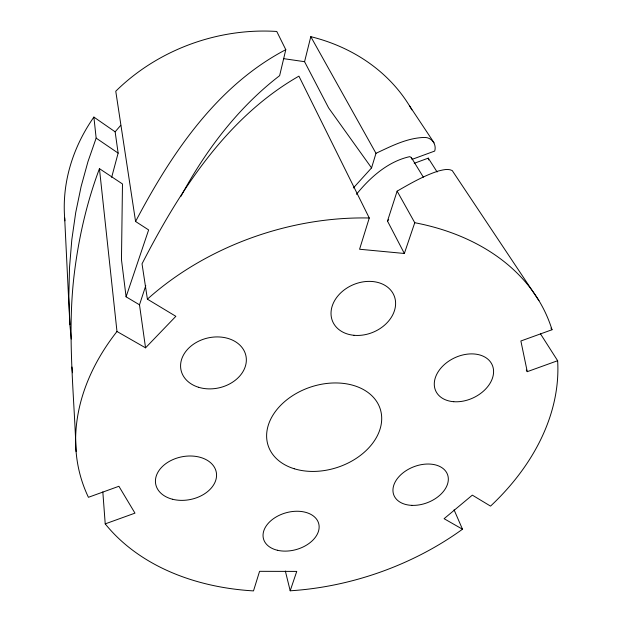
<?xml version="1.0" encoding="UTF-8"?>
<svg xmlns="http://www.w3.org/2000/svg" width="622" height="622" viewBox="0 0 622 622"><rect width="100%" height="100%" fill="white"/><g stroke="black" fill="none" stroke-linecap="round" stroke-linejoin="round"><path stroke-width="0.93" d="M126.095 296.818L121.469 259.701L122.48 183.964L99.442 168.655L116.983 331.487L145.548 347.838L139.491 304.811L126.095 296.818L148.635 229.93L135.58 221.494L115.762 91.232A185.107 158.431 -18.2 0 1 276.767 31.465L285.793 49.674L279.628 75.666C238.716 107.093 206.97 148.712 182.308 193.745L180.994 196.249M111.657 177.332L118.133 153.105L115.14 131.825L93.883 117.091A185.107 158.431 -18.2 0 0 64.913 220.826M353.366 187.968L371.559 167.909L328.626 107.925L304.57 61.695L310.798 36.667A185.107 158.431 -18.2 0 1 411.881 109.853M371.559 167.909L375.983 153.315L310.798 36.667M145.548 347.838L175.855 316.318L147.406 299.159L142.026 263.821C179.346 191.288 226.346 117.597 298.918 76.141L369.274 218.003L359.57 249.243L404.354 253.473L414.765 222.715L397.124 191.148C410.388 183.49 423.792 175.746 438.424 170.988C442.887 169.954 447.84 168.368 452.217 170.552L538.947 300.659M404.354 253.473L387.49 221.067L397.124 191.148M139.491 304.811L145.781 285.638M454.06 509.815L462.488 529.221A246.918 179.027 -18.2 0 1 290.194 590.791L296.748 571.408L259.576 571.323L253.496 590.9A246.918 179.027 -18.2 0 1 105.219 523.879L102.824 491.893M99.442 168.655C86.411 203.394 78.248 239.789 73.948 276.603C67.23 334.791 74.08 393.291 76.086 451.525M93.883 117.091L96.153 138.123L87.959 161.642L81.117 186.514L75.713 212.592L71.818 239.657L69.516 267.514L68.855 295.924L69.882 324.645L71.25 339.029M135.58 221.494C171.073 154.124 216.534 85.883 285.793 49.674M387.49 221.067L388.68 219.652M115.14 131.825L120.746 125.294M356.453 194.313C370.059 177.433 388.097 161.393 409.719 156.658L411.274 157.444L423.357 177.192M375.983 153.315C391.075 146.271 406.594 138.162 423.582 137.47C431.124 136.778 436.862 143.814 434.724 151.053L412.448 159.224M414.221 163.298L428.278 158.143L437.111 171.983M550.952 328.113L552.017 329.738L520.878 340.988L527.262 371.668L557.639 360.713L540.471 333.827M105.219 523.879L134.974 513.142L118.903 486.28L88.425 497.297A246.918 179.027 -18.2 0 1 116.983 331.487M283.43 58.616L304.57 61.695M462.488 529.221L444.092 518.694L472.331 495.135L490.54 506.114A246.918 179.027 -18.2 0 0 557.639 360.713M96.153 138.123L118.133 153.105M409.47 105.763L434.094 142.827M526.282 370.02L527.262 371.668M411.274 157.444L411.787 159.139M285.35 571.058L290.194 590.791M71.95 367.019L72.494 372.757M64.665 217.98L69.882 324.645M147.406 299.159A246.918 179.027 -18.2 0 1 369.274 218.003M414.765 222.715A246.918 179.027 -18.2 0 1 552.017 329.738M428.278 158.143A185.107 158.431 -18.2 0 1 428.519 159.955M411.834 505.359A28.744 19.196 -21.1 0 0 447.778 475.301A28.744 19.196 -21.1 0 0 402.31 473.443A28.744 19.196 -21.1 0 0 411.834 505.359M277.381 550.252A28.643 19.08 -15.7 0 0 319.14 526.702A28.643 19.08 -15.7 0 0 276.743 516.61A28.643 19.08 -15.7 0 0 277.381 550.252M172.621 499.272A30.875 21.778 -11.3 0 0 216.487 473.614A30.875 21.778 -11.3 0 0 168.881 461.648A30.875 21.778 -11.3 0 0 172.621 499.272M198.581 387.281A33.23 25.556 -12.9 0 0 246.304 358.529A33.23 25.556 -12.9 0 0 195.495 342.909A33.23 25.556 -12.9 0 0 198.581 387.281M353.98 335.297A33.331 25.759 -22.9 0 0 394.752 297.503A33.331 25.759 -22.9 0 0 341.198 292.441A33.331 25.759 -22.9 0 0 353.98 335.297M294.268 468.763A58.95 42.343 -18.2 0 0 381.69 419.492A58.95 42.343 -18.2 0 0 296.523 393.306A58.95 42.343 -18.2 0 0 294.268 468.763M453.741 401.703A31.092 22.073 -25.2 0 0 493.137 367.703A31.092 22.073 -25.2 0 0 444.901 364.088A31.092 22.073 -25.2 0 0 453.741 401.703"/></g></svg>
